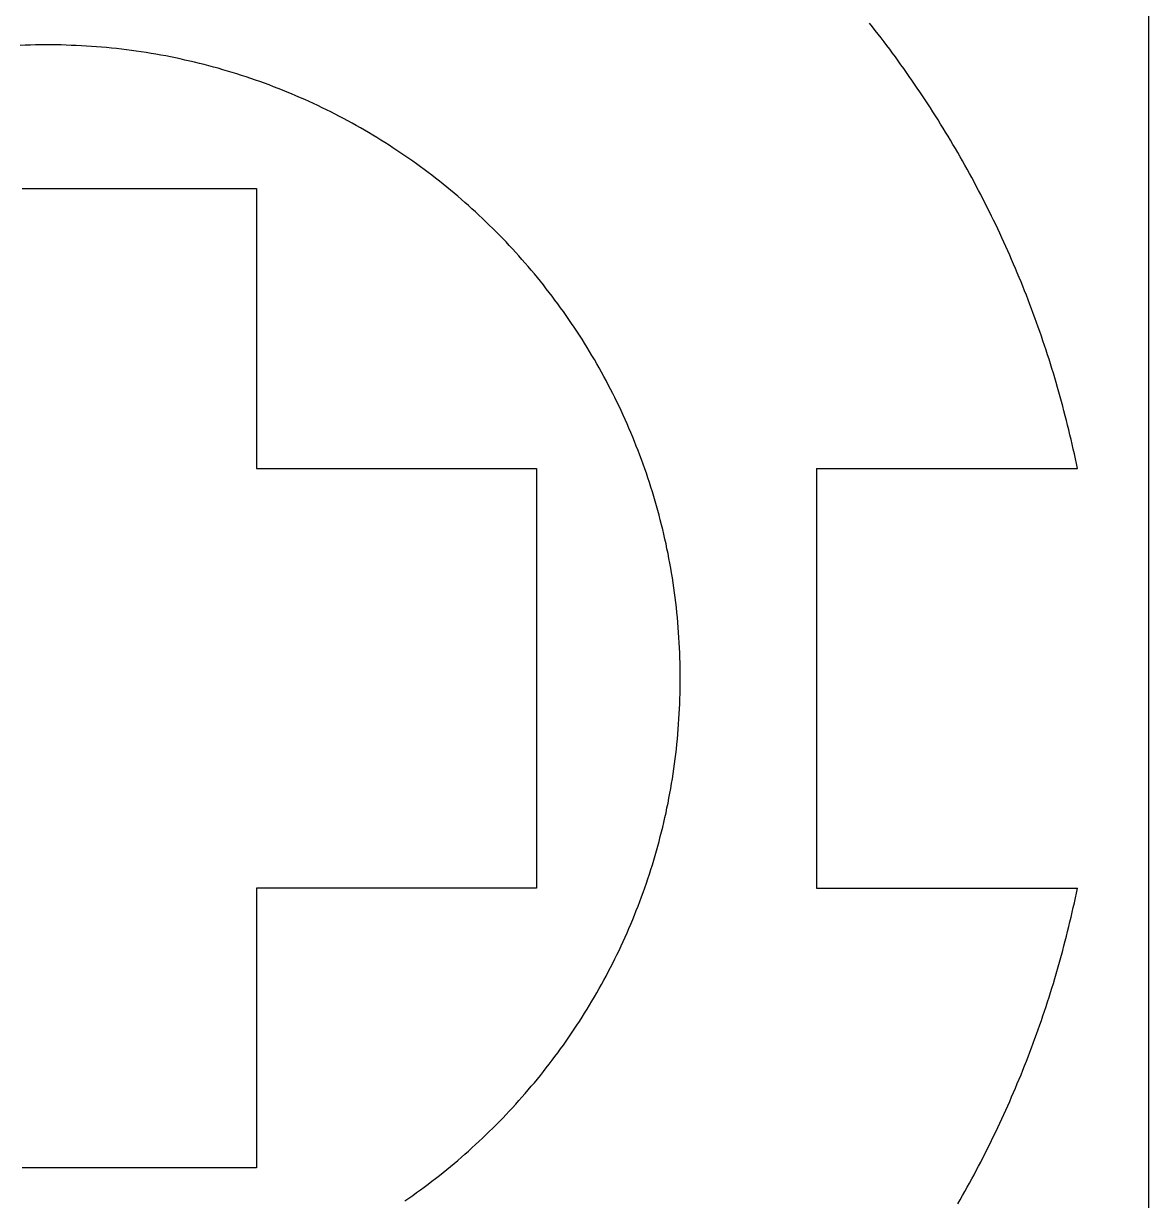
# Model space of a CAD drawing. Extents: x 0 to 279, y 0 to 212.
# Drawn here: x 115.91 to 132.31, y 16.3 to 33.45 of the extents above; entities that cross this region are included whole.
import ezdxf

# ---------------------------------------------------------------- set-up
doc = ezdxf.new("R2010")
doc.units = 0
doc.layers.add('LAYER_1', color=18, linetype='CONTINUOUS')

msp = doc.modelspace()

# ---------------------------------------------------------------- linework, layer by layer
at = {"layer": 'LAYER_1'}
for points in [[(132.308, 33.663), (132.308, 33.408), (132.308, 33.152), (132.308, 32.894), (132.308, 32.636), (132.308, 32.376), (132.308, 32.116), (132.308, 31.854), (132.308, 31.591), (132.308, 31.327), (132.308, 30.797), (132.308, 30.263), (132.308, 29.726), (132.308, 29.186), (132.308, 28.643), (132.308, 28.098), (132.308, 27.551), (132.308, 27.001), (132.308, 26.45), (132.308, 25.898), (132.308, 24.791), (132.308, 23.681), (132.308, 22.571), (132.308, 21.464), (132.308, 20.912), (132.308, 20.361), (132.308, 19.811), (132.308, 19.264), (132.308, 18.719), (132.308, 18.176), (132.308, 17.636), (132.308, 17.099), (132.308, 16.565), (132.308, 16.035)], [(131.273, 26.967), (131.258, 27.038), (131.243, 27.108), (131.228, 27.178), (131.213, 27.248), (131.197, 27.319), (131.181, 27.388), (131.164, 27.458), (131.147, 27.528), (131.13, 27.598), (131.113, 27.667), (131.095, 27.736), (131.077, 27.805), (131.059, 27.875), (131.04, 27.943), (131.021, 28.012), (131.002, 28.081), (130.983, 28.149), (130.963, 28.218), (130.943, 28.286), (130.922, 28.354), (130.902, 28.422), (130.88, 28.49), (130.859, 28.558), (130.837, 28.625), (130.815, 28.693), (130.793, 28.76), (130.771, 28.827), (130.748, 28.894), (130.725, 28.961), (130.701, 29.028), (130.677, 29.094), (130.653, 29.161), (130.629, 29.227), (130.604, 29.293), (130.58, 29.359), (130.554, 29.425), (130.529, 29.491), (130.503, 29.556), (130.477, 29.622), (130.451, 29.687), (130.424, 29.752), (130.397, 29.817), (130.37, 29.882), (130.342, 29.946), (130.314, 30.011), (130.286, 30.075), (130.258, 30.139), (130.229, 30.203), (130.2, 30.267), (130.171, 30.331), (130.142, 30.395), (130.112, 30.458), (130.082, 30.521), (130.052, 30.584), (130.021, 30.647), (129.99, 30.71), (129.959, 30.772), (129.927, 30.835), (129.896, 30.897), (129.864, 30.959), (129.832, 31.021), (129.799, 31.083), (129.766, 31.144), (129.733, 31.206), (129.7, 31.267), (129.666, 31.328), (129.632, 31.389), (129.598, 31.45), (129.564, 31.51), (129.529, 31.571), (129.494, 31.631), (129.459, 31.691), (129.424, 31.751), (129.388, 31.81), (129.352, 31.87), (129.316, 31.929), (129.279, 31.988), (129.242, 32.047), (129.205, 32.106), (129.168, 32.165), (129.131, 32.223), (129.093, 32.281), (129.055, 32.339), (129.016, 32.397), (128.978, 32.455), (128.939, 32.512), (128.9, 32.569), (128.861, 32.627), (128.821, 32.683), (128.781, 32.74), (128.741, 32.797), (128.701, 32.853), (128.66, 32.909), (128.62, 32.965), (128.579, 33.021), (128.537, 33.077), (128.496, 33.132), (128.454, 33.187), (128.412, 33.242), (128.37, 33.297), (128.327, 33.351), (128.284, 33.406), (128.241, 33.46)], [(125.485, 23.908), (125.485, 23.982), (125.484, 24.057), (125.482, 24.131), (125.48, 24.205), (125.478, 24.28), (125.474, 24.353), (125.471, 24.427), (125.466, 24.501), (125.461, 24.574), (125.456, 24.648), (125.45, 24.721), (125.443, 24.794), (125.436, 24.867), (125.428, 24.939), (125.42, 25.012), (125.411, 25.084), (125.401, 25.156), (125.391, 25.228), (125.381, 25.3), (125.37, 25.371), (125.358, 25.443), (125.346, 25.514), (125.333, 25.585), (125.32, 25.656), (125.306, 25.727), (125.291, 25.797), (125.277, 25.867), (125.261, 25.937), (125.245, 26.007), (125.229, 26.077), (125.212, 26.146), (125.194, 26.216), (125.176, 26.285), (125.158, 26.353), (125.138, 26.422), (125.119, 26.491), (125.099, 26.559), (125.078, 26.627), (125.057, 26.694), (125.035, 26.762), (125.013, 26.829), (124.991, 26.896), (124.967, 26.963), (124.944, 27.03), (124.92, 27.096), (124.895, 27.162), (124.87, 27.228), (124.844, 27.294), (124.818, 27.359), (124.792, 27.424), (124.765, 27.489), (124.737, 27.554), (124.709, 27.618), (124.681, 27.682), (124.652, 27.746), (124.622, 27.81), (124.592, 27.873), (124.562, 27.936), (124.531, 27.999), (124.5, 28.062), (124.468, 28.124), (124.436, 28.186), (124.403, 28.248), (124.37, 28.309), (124.337, 28.371), (124.303, 28.432), (124.268, 28.492), (124.234, 28.553), (124.198, 28.613), (124.162, 28.672), (124.126, 28.732), (124.09, 28.791), (124.053, 28.85), (124.015, 28.908), (123.977, 28.967), (123.939, 29.025), (123.9, 29.082), (123.861, 29.14), (123.821, 29.197), (123.781, 29.253), (123.741, 29.31), (123.7, 29.366), (123.659, 29.422), (123.617, 29.477), (123.575, 29.532), (123.532, 29.587), (123.49, 29.642), (123.446, 29.696), (123.403, 29.75), (123.359, 29.803), (123.314, 29.856), (123.269, 29.909), (123.224, 29.961), (123.178, 30.014), (123.132, 30.065), (123.086, 30.117), (123.039, 30.168), (122.992, 30.219), (122.945, 30.269), (122.897, 30.319), (122.848, 30.369), (122.8, 30.418), (122.751, 30.467), (122.702, 30.515), (122.652, 30.563), (122.602, 30.611), (122.551, 30.659), (122.5, 30.706), (122.449, 30.753), (122.398, 30.799), (122.346, 30.845), (122.294, 30.89), (122.241, 30.935), (122.188, 30.98), (122.135, 31.025), (122.082, 31.069), (122.028, 31.112), (121.974, 31.155), (121.919, 31.198), (121.864, 31.241), (121.809, 31.283), (121.753, 31.324), (121.698, 31.365), (121.641, 31.406), (121.585, 31.446), (121.528, 31.486), (121.471, 31.526), (121.414, 31.565), (121.356, 31.604), (121.298, 31.642), (121.24, 31.68), (121.181, 31.717), (121.122, 31.754), (121.063, 31.791), (121.003, 31.827), (120.943, 31.863), (120.883, 31.898), (120.823, 31.933), (120.762, 31.967), (120.701, 32.001), (120.64, 32.034), (120.579, 32.067), (120.517, 32.1), (120.455, 32.132), (120.392, 32.164), (120.33, 32.195), (120.267, 32.225), (120.204, 32.256), (120.14, 32.285), (120.077, 32.315), (120.013, 32.344), (119.948, 32.372), (119.884, 32.4), (119.819, 32.427), (119.754, 32.454), (119.689, 32.481), (119.624, 32.507), (119.558, 32.532), (119.492, 32.557), (119.426, 32.582), (119.359, 32.606), (119.293, 32.629), (119.226, 32.652), (119.159, 32.675), (119.091, 32.697), (119.024, 32.718), (118.956, 32.74), (118.888, 32.76), (118.82, 32.78), (118.751, 32.8), (118.683, 32.819), (118.614, 32.837), (118.545, 32.855), (118.476, 32.872), (118.406, 32.889), (118.336, 32.906), (118.266, 32.921), (118.196, 32.937), (118.126, 32.952), (118.055, 32.966), (117.985, 32.98), (117.914, 32.993), (117.843, 33.005), (117.772, 33.017), (117.7, 33.029), (117.629, 33.04), (117.557, 33.05), (117.485, 33.06), (117.413, 33.07), (117.34, 33.079), (117.268, 33.087), (117.195, 33.094), (117.122, 33.102), (117.049, 33.108), (116.976, 33.114), (116.903, 33.119), (116.829, 33.124), (116.756, 33.129), (116.682, 33.132), (116.608, 33.135), (116.534, 33.138), (116.46, 33.14), (116.385, 33.141), (116.311, 33.142), (116.236, 33.142), (116.161, 33.142), (116.087, 33.141), (116.013, 33.139), (115.938, 33.137), (115.864, 33.134)], [(115.893, 31.046), (115.964, 31.046), (116.107, 31.046), (116.251, 31.046), (116.394, 31.046), (116.537, 31.046), (116.609, 31.046), (116.68, 31.046), (116.751, 31.046), (116.821, 31.046), (116.892, 31.046), (116.962, 31.046), (117.032, 31.046), (117.101, 31.046), (117.17, 31.046), (117.239, 31.046), (117.273, 31.046), (117.307, 31.046), (117.34, 31.046), (117.374, 31.046), (117.408, 31.046), (117.441, 31.046), (117.474, 31.046), (117.507, 31.046), (117.54, 31.046), (117.573, 31.046), (117.606, 31.046), (117.638, 31.046), (117.67, 31.046), (117.703, 31.046), (117.734, 31.046), (117.766, 31.046), (117.798, 31.046), (117.829, 31.046), (117.86, 31.046), (117.891, 31.046), (117.922, 31.046), (117.952, 31.046), (117.982, 31.046), (118.013, 31.046), (118.042, 31.046), (118.072, 31.046), (118.101, 31.046), (118.13, 31.046), (118.159, 31.046), (118.188, 31.046), (118.216, 31.046), (118.244, 31.046), (118.272, 31.046), (118.3, 31.046), (118.327, 31.046), (118.354, 31.046), (118.381, 31.046), (118.407, 31.046), (118.433, 31.046), (118.459, 31.046), (118.485, 31.046), (118.51, 31.046), (118.535, 31.046), (118.56, 31.046), (118.584, 31.046), (118.608, 31.046), (118.632, 31.046), (118.655, 31.046), (118.678, 31.046), (118.701, 31.046), (118.723, 31.046), (118.745, 31.046), (118.767, 31.046), (118.788, 31.046), (118.809, 31.046), (118.83, 31.046), (118.85, 31.046), (118.87, 31.046), (118.89, 31.046), (118.909, 31.046), (118.927, 31.046), (118.946, 31.046), (118.964, 31.046), (118.981, 31.046), (118.998, 31.046), (119.015, 31.046), (119.031, 31.046), (119.047, 31.046), (119.063, 31.046), (119.078, 31.046), (119.092, 31.046), (119.107, 31.046), (119.12, 31.046), (119.134, 31.046), (119.146, 31.046), (119.159, 31.046), (119.171, 31.046), (119.182, 31.046), (119.193, 31.046), (119.204, 31.046), (119.214, 31.046), (119.224, 31.046), (119.233, 31.046), (119.241, 31.046), (119.246, 31.046), (119.25, 31.046), (119.253, 31.046), (119.257, 31.046), (119.261, 31.046), (119.264, 31.046), (119.268, 31.046), (119.271, 31.046), (119.274, 31.046), (119.277, 31.046), (119.28, 31.046), (119.283, 31.046), (119.285, 31.046), (119.288, 31.046), (119.29, 31.046), (119.293, 31.046), (119.295, 31.046), (119.297, 31.046), (119.298, 31.046), (119.3, 31.046), (119.302, 31.046), (119.303, 31.046), (119.304, 31.046), (119.306, 31.046), (119.307, 31.046), (119.308, 31.046), (119.308, 31.046), (119.309, 31.046), (119.309, 31.046), (119.31, 31.046), (119.31, 31.046), (119.31, 31.046), (119.31, 31.046), (119.31, 31.046), (119.31, 31.046), (119.31, 31.045), (119.31, 31.045), (119.31, 31.044), (119.31, 31.044), (119.31, 31.043), (119.31, 31.042), (119.31, 31.041), (119.31, 31.041), (119.31, 31.039), (119.31, 31.038), (119.31, 31.037), (119.31, 31.036), (119.31, 31.034), (119.31, 31.033), (119.31, 31.031), (119.31, 31.03), (119.31, 31.028), (119.31, 31.026), (119.31, 31.024), (119.31, 31.022), (119.31, 31.02), (119.31, 31.018), (119.31, 31.016), (119.31, 31.013), (119.31, 31.011), (119.31, 31.008), (119.31, 31.006), (119.31, 31.003), (119.31, 31), (119.31, 30.995), (119.31, 30.988), (119.31, 30.982), (119.31, 30.975), (119.31, 30.968), (119.31, 30.961), (119.31, 30.953), (119.31, 30.945), (119.31, 30.937), (119.31, 30.928), (119.31, 30.92), (119.31, 30.91), (119.31, 30.901), (119.31, 30.891), (119.31, 30.881), (119.31, 30.871), (119.31, 30.86), (119.31, 30.849), (119.31, 30.838), (119.31, 30.827), (119.31, 30.815), (119.31, 30.803), (119.31, 30.791), (119.31, 30.778), (119.31, 30.766), (119.31, 30.753), (119.31, 30.74), (119.31, 30.726), (119.31, 30.712), (119.31, 30.698), (119.31, 30.684), (119.31, 30.67), (119.31, 30.655), (119.31, 30.64), (119.31, 30.625), (119.31, 30.61), (119.31, 30.594), (119.31, 30.578), (119.31, 30.562), (119.31, 30.546), (119.31, 30.529), (119.31, 30.513), (119.31, 30.496), (119.31, 30.479), (119.31, 30.462), (119.31, 30.444), (119.31, 30.427), (119.31, 30.409), (119.31, 30.391), (119.31, 30.373), (119.31, 30.354), (119.31, 30.336), (119.31, 30.317), (119.31, 30.298), (119.31, 30.279), (119.31, 30.26), (119.31, 30.24), (119.31, 30.221), (119.31, 30.201), (119.31, 30.181), (119.31, 30.161), (119.31, 30.141), (119.31, 30.12), (119.31, 30.1), (119.31, 30.079), (119.31, 30.059), (119.31, 30.038), (119.31, 30.017), (119.31, 29.996), (119.31, 29.974), (119.31, 29.953), (119.31, 29.931), (119.31, 29.91), (119.31, 29.888), (119.31, 29.866), (119.31, 29.844), (119.31, 29.822), (119.31, 29.8), (119.31, 29.778), (119.31, 29.755), (119.31, 29.733), (119.31, 29.71), (119.31, 29.688), (119.31, 29.665), (119.31, 29.619), (119.31, 29.573), (119.31, 29.527), (119.31, 29.481), (119.31, 29.434), (119.31, 29.387), (119.31, 29.34), (119.31, 29.293), (119.31, 29.245), (119.31, 29.198), (119.31, 29.102), (119.31, 29.007), (119.31, 28.911), (119.31, 28.816), (119.31, 28.768), (119.31, 28.721), (119.31, 28.673), (119.31, 28.626), (119.31, 28.579), (119.31, 28.532), (119.31, 28.486), (119.31, 28.44), (119.31, 28.394), (119.31, 28.348), (119.31, 28.325), (119.31, 28.303), (119.31, 28.28), (119.31, 28.258), (119.31, 28.235), (119.31, 28.213), (119.31, 28.191), (119.31, 28.169), (119.31, 28.147), (119.31, 28.125), (119.31, 28.103), (119.31, 28.082), (119.31, 28.06), (119.31, 28.039), (119.31, 28.017), (119.31, 27.996), (119.31, 27.975), (119.31, 27.954), (119.31, 27.934), (119.31, 27.913), (119.31, 27.893), (119.31, 27.872), (119.31, 27.852), (119.31, 27.832), (119.31, 27.812), (119.31, 27.792), (119.31, 27.773), (119.31, 27.753), (119.31, 27.734), (119.31, 27.715), (119.31, 27.696), (119.31, 27.678), (119.31, 27.659), (119.31, 27.641), (119.31, 27.622), (119.31, 27.604), (119.31, 27.587), (119.31, 27.569), (119.31, 27.551), (119.31, 27.534), (119.31, 27.517), (119.31, 27.5), (119.31, 27.484), (119.31, 27.467), (119.31, 27.451), (119.31, 27.435), (119.31, 27.419), (119.31, 27.404), (119.31, 27.388), (119.31, 27.373), (119.31, 27.358), (119.31, 27.343), (119.31, 27.329), (119.31, 27.315), (119.31, 27.301), (119.31, 27.287), (119.31, 27.274), (119.31, 27.26), (119.31, 27.247), (119.31, 27.235), (119.31, 27.222), (119.31, 27.21), (119.31, 27.198), (119.31, 27.186), (119.31, 27.175), (119.31, 27.164), (119.31, 27.153), (119.31, 27.142), (119.31, 27.132), (119.31, 27.122), (119.31, 27.112), (119.31, 27.103), (119.31, 27.094), (119.31, 27.085), (119.31, 27.076), (119.31, 27.068), (119.31, 27.06), (119.31, 27.052), (119.31, 27.045), (119.31, 27.038), (119.31, 27.031), (119.31, 27.025), (119.31, 27.019), (119.31, 27.013), (119.31, 27.01), (119.31, 27.007), (119.31, 27.005), (119.31, 27.002), (119.31, 27), (119.31, 26.997), (119.31, 26.995), (119.31, 26.993), (119.31, 26.991), (119.31, 26.989), (119.31, 26.987), (119.31, 26.985), (119.31, 26.983), (119.31, 26.982), (119.31, 26.98), (119.31, 26.979), (119.31, 26.977), (119.31, 26.976), (119.31, 26.975), (119.31, 26.974), (119.31, 26.973), (119.31, 26.972), (119.31, 26.971), (119.31, 26.97), (119.31, 26.969), (119.31, 26.969), (119.31, 26.968), (119.31, 26.968), (119.31, 26.967), (119.31, 26.967), (119.31, 26.967), (119.31, 26.967), (119.31, 26.967), (119.31, 26.967), (119.311, 26.967), (119.311, 26.967), (119.311, 26.967), (119.312, 26.967), (119.312, 26.967), (119.313, 26.967), (119.314, 26.967), (119.315, 26.967), (119.316, 26.967), (119.317, 26.967), (119.318, 26.967), (119.319, 26.967), (119.32, 26.967), (119.322, 26.967), (119.323, 26.967), (119.325, 26.967), (119.327, 26.967), (119.328, 26.967), (119.33, 26.967), (119.332, 26.967), (119.334, 26.967), (119.336, 26.967), (119.338, 26.967), (119.341, 26.967), (119.343, 26.967), (119.345, 26.967), (119.348, 26.967), (119.35, 26.967), (119.353, 26.967), (119.356, 26.967), (119.362, 26.967), (119.368, 26.967), (119.374, 26.967), (119.381, 26.967), (119.388, 26.967), (119.395, 26.967), (119.403, 26.967), (119.411, 26.967), (119.419, 26.967), (119.428, 26.967), (119.437, 26.967), (119.446, 26.967), (119.455, 26.967), (119.465, 26.967), (119.475, 26.967), (119.485, 26.967), (119.496, 26.967), (119.507, 26.967), (119.518, 26.967), (119.529, 26.967), (119.541, 26.967), (119.553, 26.967), (119.565, 26.967), (119.578, 26.967), (119.59, 26.967), (119.603, 26.967), (119.617, 26.967), (119.63, 26.967), (119.644, 26.967), (119.658, 26.967), (119.672, 26.967), (119.687, 26.967), (119.701, 26.967), (119.716, 26.967), (119.731, 26.967), (119.747, 26.967), (119.762, 26.967), (119.778, 26.967), (119.794, 26.967), (119.81, 26.967), (119.827, 26.967), (119.843, 26.967), (119.86, 26.967), (119.877, 26.967), (119.895, 26.967), (119.912, 26.967), (119.93, 26.967), (119.947, 26.967), (119.965, 26.967), (119.984, 26.967), (120.002, 26.967), (120.021, 26.967), (120.039, 26.967), (120.058, 26.967), (120.077, 26.967), (120.097, 26.967), (120.116, 26.967), (120.136, 26.967), (120.155, 26.967), (120.175, 26.967), (120.195, 26.967), (120.215, 26.967), (120.236, 26.967), (120.256, 26.967), (120.277, 26.967), (120.298, 26.967), (120.318, 26.967), (120.339, 26.967), (120.361, 26.967), (120.382, 26.967), (120.403, 26.967), (120.425, 26.967), (120.446, 26.967), (120.468, 26.967), (120.49, 26.967), (120.512, 26.967), (120.534, 26.967), (120.556, 26.967), (120.578, 26.967), (120.601, 26.967), (120.623, 26.967), (120.646, 26.967), (120.668, 26.967), (120.691, 26.967), (120.737, 26.967), (120.783, 26.967), (120.829, 26.967), (120.875, 26.967), (120.922, 26.967), (120.969, 26.967), (121.016, 26.967), (121.064, 26.967), (121.111, 26.967), (121.159, 26.967), (121.254, 26.967), (121.35, 26.967), (121.445, 26.967), (121.541, 26.967), (121.588, 26.967), (121.636, 26.967), (121.683, 26.967), (121.73, 26.967), (121.777, 26.967), (121.824, 26.967), (121.87, 26.967), (121.916, 26.967), (121.962, 26.967), (122.008, 26.967), (122.031, 26.967), (122.053, 26.967), (122.076, 26.967), (122.098, 26.967), (122.121, 26.967), (122.143, 26.967), (122.165, 26.967), (122.187, 26.967), (122.209, 26.967), (122.231, 26.967), (122.253, 26.967), (122.274, 26.967), (122.296, 26.967), (122.317, 26.967), (122.339, 26.967), (122.36, 26.967), (122.381, 26.967), (122.402, 26.967), (122.422, 26.967), (122.443, 26.967), (122.464, 26.967), (122.484, 26.967), (122.504, 26.967), (122.524, 26.967), (122.544, 26.967), (122.564, 26.967), (122.583, 26.967), (122.603, 26.967), (122.622, 26.967), (122.641, 26.967), (122.66, 26.967), (122.679, 26.967), (122.697, 26.967), (122.716, 26.967), (122.734, 26.967), (122.752, 26.967), (122.77, 26.967), (122.787, 26.967), (122.805, 26.967), (122.822, 26.967), (122.839, 26.967), (122.856, 26.967), (122.872, 26.967), (122.889, 26.967), (122.905, 26.967), (122.921, 26.967), (122.937, 26.967), (122.953, 26.967), (122.968, 26.967), (122.983, 26.967), (122.998, 26.967), (123.013, 26.967), (123.027, 26.967), (123.041, 26.967), (123.055, 26.967), (123.069, 26.967), (123.083, 26.967), (123.096, 26.967), (123.109, 26.967), (123.121, 26.967), (123.134, 26.967), (123.146, 26.967), (123.158, 26.967), (123.17, 26.967), (123.181, 26.967), (123.192, 26.967), (123.203, 26.967), (123.214, 26.967), (123.224, 26.967), (123.234, 26.967), (123.244, 26.967), (123.253, 26.967), (123.263, 26.967), (123.271, 26.967), (123.28, 26.967), (123.288, 26.967), (123.296, 26.967), (123.304, 26.967), (123.311, 26.967), (123.318, 26.967), (123.325, 26.967), (123.331, 26.967), (123.338, 26.967), (123.343, 26.967), (123.346, 26.967), (123.349, 26.967), (123.351, 26.967), (123.354, 26.967), (123.356, 26.967), (123.359, 26.967), (123.361, 26.967), (123.363, 26.967), (123.365, 26.967), (123.367, 26.967), (123.369, 26.967), (123.371, 26.967), (123.373, 26.967), (123.374, 26.967), (123.376, 26.967), (123.377, 26.967), (123.379, 26.967), (123.38, 26.967), (123.381, 26.967), (123.382, 26.967), (123.384, 26.967), (123.384, 26.967), (123.385, 26.967), (123.386, 26.967), (123.387, 26.967), (123.387, 26.967), (123.388, 26.967), (123.388, 26.967), (123.389, 26.967), (123.389, 26.967), (123.389, 26.967), (123.389, 26.967), (123.389, 26.967), (123.389, 26.967), (123.389, 26.966), (123.389, 26.966), (123.389, 26.965), (123.389, 26.964), (123.389, 26.964), (123.389, 26.963), (123.389, 26.961), (123.389, 26.96), (123.389, 26.959), (123.389, 26.957), (123.389, 26.955), (123.389, 26.954), (123.389, 26.952), (123.389, 26.949), (123.389, 26.947), (123.389, 26.945), (123.389, 26.942), (123.389, 26.94), (123.389, 26.937), (123.389, 26.934), (123.389, 26.931), (123.389, 26.928), (123.389, 26.925), (123.389, 26.921), (123.389, 26.918), (123.389, 26.914), (123.389, 26.91), (123.389, 26.906), (123.389, 26.902), (123.389, 26.898), (123.389, 26.89), (123.389, 26.881), (123.389, 26.871), (123.389, 26.861), (123.389, 26.85), (123.389, 26.839), (123.389, 26.828), (123.389, 26.816), (123.389, 26.803), (123.389, 26.79), (123.389, 26.777), (123.389, 26.763), (123.389, 26.749), (123.389, 26.735), (123.389, 26.72), (123.389, 26.704), (123.389, 26.688), (123.389, 26.672), (123.389, 26.655), (123.389, 26.638), (123.389, 26.621), (123.389, 26.603), (123.389, 26.584), (123.389, 26.566), (123.389, 26.546), (123.389, 26.527), (123.389, 26.507), (123.389, 26.487), (123.389, 26.466), (123.389, 26.445), (123.389, 26.424), (123.389, 26.402), (123.389, 26.38), (123.389, 26.358), (123.389, 26.335), (123.389, 26.312), (123.389, 26.289), (123.389, 26.265), (123.389, 26.241), (123.389, 26.217), (123.389, 26.192), (123.389, 26.167), (123.389, 26.142), (123.389, 26.116), (123.389, 26.09), (123.389, 26.064), (123.389, 26.038), (123.389, 26.011), (123.389, 25.984), (123.389, 25.957), (123.389, 25.929), (123.389, 25.901), (123.389, 25.873), (123.389, 25.845), (123.389, 25.816), (123.389, 25.787), (123.389, 25.758), (123.389, 25.729), (123.389, 25.699), (123.389, 25.669), (123.389, 25.639), (123.389, 25.609), (123.389, 25.579), (123.389, 25.548), (123.389, 25.517), (123.389, 25.486), (123.389, 25.455), (123.389, 25.423), (123.389, 25.391), (123.389, 25.359), (123.389, 25.327), (123.389, 25.295), (123.389, 25.263), (123.389, 25.23), (123.389, 25.197), (123.389, 25.164), (123.389, 25.131), (123.389, 25.098), (123.389, 25.065), (123.389, 25.031), (123.389, 24.997), (123.389, 24.964), (123.389, 24.93), (123.389, 24.896), (123.389, 24.827), (123.389, 24.758), (123.389, 24.689), (123.389, 24.619), (123.389, 24.549), (123.389, 24.478), (123.389, 24.408), (123.389, 24.337), (123.389, 24.266), (123.389, 24.194), (123.389, 24.051), (123.389, 23.908), (123.389, 23.764), (123.389, 23.621), (123.389, 23.55), (123.389, 23.479), (123.389, 23.408), (123.389, 23.337), (123.389, 23.267), (123.389, 23.197), (123.389, 23.127), (123.389, 23.057), (123.389, 22.989), (123.389, 22.92), (123.389, 22.886), (123.389, 22.852), (123.389, 22.818), (123.389, 22.785), (123.389, 22.751), (123.389, 22.718), (123.389, 22.684), (123.389, 22.651), (123.389, 22.618), (123.389, 22.586), (123.389, 22.553), (123.389, 22.52), (123.389, 22.488), (123.389, 22.456), (123.389, 22.424), (123.389, 22.393), (123.389, 22.361), (123.389, 22.33), (123.389, 22.299), (123.389, 22.268), (123.389, 22.237), (123.389, 22.206), (123.389, 22.176), (123.389, 22.146), (123.389, 22.116), (123.389, 22.087), (123.389, 22.057), (123.389, 22.028), (123.389, 21.999), (123.389, 21.971), (123.389, 21.942), (123.389, 21.914), (123.389, 21.887), (123.389, 21.859), (123.389, 21.832), (123.389, 21.805), (123.389, 21.778), (123.389, 21.751), (123.389, 21.725), (123.389, 21.699), (123.389, 21.674), (123.389, 21.648), (123.389, 21.623), (123.389, 21.599), (123.389, 21.574), (123.389, 21.55), (123.389, 21.527), (123.389, 21.503), (123.389, 21.48), (123.389, 21.458), (123.389, 21.435), (123.389, 21.413), (123.389, 21.392), (123.389, 21.37), (123.389, 21.349), (123.389, 21.329), (123.389, 21.308), (123.389, 21.289), (123.389, 21.269), (123.389, 21.25), (123.389, 21.231), (123.389, 21.213), (123.389, 21.195), (123.389, 21.178), (123.389, 21.16), (123.389, 21.144), (123.389, 21.127), (123.389, 21.112), (123.389, 21.096), (123.389, 21.081), (123.389, 21.066), (123.389, 21.052), (123.389, 21.038), (123.389, 21.025), (123.389, 21.012), (123.389, 21), (123.389, 20.988), (123.389, 20.976), (123.389, 20.965), (123.389, 20.955), (123.389, 20.945), (123.389, 20.935), (123.389, 20.926), (123.389, 20.917), (123.389, 20.913), (123.389, 20.909), (123.389, 20.905), (123.389, 20.901), (123.389, 20.898), (123.389, 20.894), (123.389, 20.891), (123.389, 20.888), (123.389, 20.885), (123.389, 20.882), (123.389, 20.879), (123.389, 20.876), (123.389, 20.873), (123.389, 20.871), (123.389, 20.868), (123.389, 20.866), (123.389, 20.864), (123.389, 20.862), (123.389, 20.86), (123.389, 20.859), (123.389, 20.857), (123.389, 20.856), (123.389, 20.854), (123.389, 20.853), (123.389, 20.852), (123.389, 20.851), (123.389, 20.85), (123.389, 20.85), (123.389, 20.849), (123.389, 20.849), (123.389, 20.849), (123.389, 20.849), (123.389, 20.849), (123.389, 20.849), (123.389, 20.849), (123.388, 20.849), (123.388, 20.849), (123.387, 20.849), (123.387, 20.849), (123.386, 20.849), (123.385, 20.849), (123.384, 20.849), (123.384, 20.849), (123.382, 20.849), (123.381, 20.849), (123.38, 20.849), (123.379, 20.849), (123.377, 20.849), (123.376, 20.849), (123.374, 20.849), (123.373, 20.849), (123.371, 20.849), (123.369, 20.849), (123.367, 20.849), (123.365, 20.849), (123.363, 20.849), (123.361, 20.849), (123.359, 20.849), (123.356, 20.849), (123.354, 20.849), (123.351, 20.849), (123.349, 20.849), (123.346, 20.849), (123.343, 20.849), (123.338, 20.849), (123.331, 20.849), (123.325, 20.849), (123.318, 20.849), (123.311, 20.849), (123.304, 20.849), (123.296, 20.849), (123.288, 20.849), (123.28, 20.849), (123.271, 20.849), (123.263, 20.849), (123.253, 20.849), (123.244, 20.849), (123.234, 20.849), (123.224, 20.849), (123.214, 20.849), (123.203, 20.849), (123.192, 20.849), (123.181, 20.849), (123.17, 20.849), (123.158, 20.849), (123.146, 20.849), (123.134, 20.849), (123.121, 20.849), (123.109, 20.849), (123.096, 20.849), (123.083, 20.849), (123.069, 20.849), (123.055, 20.849), (123.041, 20.849), (123.027, 20.849), (123.013, 20.849), (122.998, 20.849), (122.983, 20.849), (122.968, 20.849), (122.953, 20.849), (122.937, 20.849), (122.921, 20.849), (122.905, 20.849), (122.889, 20.849), (122.872, 20.849), (122.856, 20.849), (122.839, 20.849), (122.822, 20.849), (122.805, 20.849), (122.787, 20.849), (122.77, 20.849), (122.752, 20.849), (122.734, 20.849), (122.716, 20.849), (122.697, 20.849), (122.679, 20.849), (122.66, 20.849), (122.641, 20.849), (122.622, 20.849), (122.603, 20.849), (122.583, 20.849), (122.564, 20.849), (122.544, 20.849), (122.524, 20.849), (122.504, 20.849), (122.484, 20.849), (122.464, 20.849), (122.443, 20.849), (122.422, 20.849), (122.402, 20.849), (122.381, 20.849), (122.36, 20.849), (122.339, 20.849), (122.317, 20.849), (122.296, 20.849), (122.274, 20.849), (122.253, 20.849), (122.231, 20.849), (122.209, 20.849), (122.187, 20.849), (122.165, 20.849), (122.143, 20.849), (122.121, 20.849), (122.098, 20.849), (122.076, 20.849), (122.053, 20.849), (122.031, 20.849), (122.008, 20.849), (121.962, 20.849), (121.916, 20.849), (121.87, 20.849), (121.824, 20.849), (121.777, 20.849), (121.73, 20.849), (121.683, 20.849), (121.636, 20.849), (121.588, 20.849), (121.541, 20.849), (121.445, 20.849), (121.35, 20.849), (121.254, 20.849), (121.159, 20.849), (121.111, 20.849), (121.064, 20.849), (121.016, 20.849), (120.969, 20.849), (120.922, 20.849), (120.875, 20.849), (120.829, 20.849), (120.783, 20.849), (120.737, 20.849), (120.691, 20.849), (120.668, 20.849), (120.646, 20.849), (120.623, 20.849), (120.601, 20.849), (120.578, 20.849), (120.556, 20.849), (120.534, 20.849), (120.512, 20.849), (120.49, 20.849), (120.468, 20.849), (120.446, 20.849), (120.425, 20.849), (120.403, 20.849), (120.382, 20.849), (120.361, 20.849), (120.339, 20.849), (120.318, 20.849), (120.298, 20.849), (120.277, 20.849), (120.256, 20.849), (120.236, 20.849), (120.215, 20.849), (120.195, 20.849), (120.175, 20.849), (120.155, 20.849), (120.136, 20.849), (120.116, 20.849), (120.097, 20.849), (120.077, 20.849), (120.058, 20.849), (120.039, 20.849), (120.021, 20.849), (120.002, 20.849), (119.984, 20.849), (119.965, 20.849), (119.947, 20.849), (119.93, 20.849), (119.912, 20.849), (119.895, 20.849), (119.877, 20.849), (119.86, 20.849), (119.843, 20.849), (119.827, 20.849), (119.81, 20.849), (119.794, 20.849), (119.778, 20.849), (119.762, 20.849), (119.747, 20.849), (119.731, 20.849), (119.716, 20.849), (119.701, 20.849), (119.687, 20.849), (119.672, 20.849), (119.658, 20.849), (119.644, 20.849), (119.63, 20.849), (119.617, 20.849), (119.603, 20.849), (119.59, 20.849), (119.578, 20.849), (119.565, 20.849), (119.553, 20.849), (119.541, 20.849), (119.529, 20.849), (119.518, 20.849), (119.507, 20.849), (119.496, 20.849), (119.485, 20.849), (119.475, 20.849), (119.465, 20.849), (119.455, 20.849), (119.446, 20.849), (119.437, 20.849), (119.428, 20.849), (119.419, 20.849), (119.411, 20.849), (119.403, 20.849), (119.395, 20.849), (119.388, 20.849), (119.381, 20.849), (119.374, 20.849), (119.368, 20.849), (119.362, 20.849), (119.356, 20.849), (119.353, 20.849), (119.35, 20.849), (119.348, 20.849), (119.345, 20.849), (119.343, 20.849), (119.341, 20.849), (119.338, 20.849), (119.336, 20.849), (119.334, 20.849), (119.332, 20.849), (119.33, 20.849), (119.328, 20.849), (119.327, 20.849), (119.325, 20.849), (119.323, 20.849), (119.322, 20.849), (119.32, 20.849), (119.319, 20.849), (119.318, 20.849), (119.317, 20.849), (119.316, 20.849), (119.315, 20.849), (119.314, 20.849), (119.313, 20.849), (119.312, 20.849), (119.312, 20.849), (119.311, 20.849), (119.311, 20.849), (119.311, 20.849), (119.31, 20.849), (119.31, 20.849), (119.31, 20.849), (119.31, 20.849), (119.31, 20.848), (119.31, 20.848), (119.31, 20.848), (119.31, 20.847), (119.31, 20.847), (119.31, 20.846), (119.31, 20.846), (119.31, 20.845), (119.31, 20.844), (119.31, 20.843), (119.31, 20.842), (119.31, 20.841), (119.31, 20.84), (119.31, 20.838), (119.31, 20.837), (119.31, 20.835), (119.31, 20.834), (119.31, 20.832), (119.31, 20.83), (119.31, 20.829), (119.31, 20.827), (119.31, 20.825), (119.31, 20.823), (119.31, 20.82), (119.31, 20.818), (119.31, 20.816), (119.31, 20.813), (119.31, 20.811), (119.31, 20.808), (119.31, 20.806), (119.31, 20.803), (119.31, 20.797), (119.31, 20.791), (119.31, 20.785), (119.31, 20.778), (119.31, 20.771), (119.31, 20.763), (119.31, 20.756), (119.31, 20.748), (119.31, 20.739), (119.31, 20.731), (119.31, 20.722), (119.31, 20.713), (119.31, 20.703), (119.31, 20.694), (119.31, 20.684), (119.31, 20.673), (119.31, 20.663), (119.31, 20.652), (119.31, 20.641), (119.31, 20.629), (119.31, 20.618), (119.31, 20.606), (119.31, 20.593), (119.31, 20.581), (119.31, 20.568), (119.31, 20.555), (119.31, 20.542), (119.31, 20.529), (119.31, 20.515), (119.31, 20.501), (119.31, 20.487), (119.31, 20.472), (119.31, 20.457), (119.31, 20.443), (119.31, 20.427), (119.31, 20.412), (119.31, 20.396), (119.31, 20.381), (119.31, 20.365), (119.31, 20.348), (119.31, 20.332), (119.31, 20.315), (119.31, 20.298), (119.31, 20.281), (119.31, 20.264), (119.31, 20.247), (119.31, 20.229), (119.31, 20.211), (119.31, 20.193), (119.31, 20.175), (119.31, 20.157), (119.31, 20.138), (119.31, 20.119), (119.31, 20.1), (119.31, 20.081), (119.31, 20.062), (119.31, 20.043), (119.31, 20.023), (119.31, 20.003), (119.31, 19.984), (119.31, 19.964), (119.31, 19.943), (119.31, 19.923), (119.31, 19.903), (119.31, 19.882), (119.31, 19.861), (119.31, 19.84), (119.31, 19.819), (119.31, 19.798), (119.31, 19.777), (119.31, 19.756), (119.31, 19.734), (119.31, 19.712), (119.31, 19.691), (119.31, 19.669), (119.31, 19.647), (119.31, 19.625), (119.31, 19.603), (119.31, 19.58), (119.31, 19.558), (119.31, 19.536), (119.31, 19.513), (119.31, 19.49), (119.31, 19.468), (119.31, 19.422), (119.31, 19.376), (119.31, 19.33), (119.31, 19.283), (119.31, 19.236), (119.31, 19.19), (119.31, 19.142), (119.31, 19.095), (119.31, 19.048), (119.31, 19), (119.31, 18.905), (119.31, 18.809), (119.31, 18.714), (119.31, 18.618), (119.31, 18.571), (119.31, 18.523), (119.31, 18.476), (119.31, 18.429), (119.31, 18.382), (119.31, 18.335), (119.31, 18.288), (119.31, 18.242), (119.31, 18.196), (119.31, 18.151), (119.31, 18.128), (119.31, 18.105), (119.31, 18.083), (119.31, 18.06), (119.31, 18.038), (119.31, 18.016), (119.31, 17.993), (119.31, 17.971), (119.31, 17.949), (119.31, 17.928), (119.31, 17.906), (119.31, 17.884), (119.31, 17.863), (119.31, 17.841), (119.31, 17.82), (119.31, 17.799), (119.31, 17.778), (119.31, 17.757), (119.31, 17.736), (119.31, 17.716), (119.31, 17.695), (119.31, 17.675), (119.31, 17.655), (119.31, 17.635), (119.31, 17.615), (119.31, 17.595), (119.31, 17.575), (119.31, 17.556), (119.31, 17.537), (119.31, 17.518), (119.31, 17.499), (119.31, 17.48), (119.31, 17.462), (119.31, 17.443), (119.31, 17.425), (119.31, 17.407), (119.31, 17.389), (119.31, 17.371), (119.31, 17.354), (119.31, 17.337), (119.31, 17.32), (119.31, 17.303), (119.31, 17.286), (119.31, 17.27), (119.31, 17.254), (119.31, 17.238), (119.31, 17.222), (119.31, 17.206), (119.31, 17.191), (119.31, 17.176), (119.31, 17.161), (119.31, 17.146), (119.31, 17.132), (119.31, 17.117), (119.31, 17.103), (119.31, 17.09), (119.31, 17.076), (119.31, 17.063), (119.31, 17.05), (119.31, 17.037), (119.31, 17.025), (119.31, 17.013), (119.31, 17.001), (119.31, 16.989), (119.31, 16.977), (119.31, 16.966), (119.31, 16.955), (119.31, 16.945), (119.31, 16.935), (119.31, 16.925), (119.31, 16.915), (119.31, 16.905), (119.31, 16.896), (119.31, 16.887), (119.31, 16.879), (119.31, 16.87), (119.31, 16.862), (119.31, 16.855), (119.31, 16.847), (119.31, 16.84), (119.31, 16.834), (119.31, 16.827), (119.31, 16.821), (119.31, 16.815), (119.31, 16.813), (119.31, 16.81), (119.31, 16.807), (119.31, 16.805), (119.31, 16.802), (119.31, 16.8), (119.31, 16.798), (119.31, 16.796), (119.31, 16.794), (119.31, 16.792), (119.31, 16.79), (119.31, 16.788), (119.31, 16.786), (119.31, 16.784), (119.31, 16.783), (119.31, 16.781), (119.31, 16.78), (119.31, 16.779), (119.31, 16.777), (119.31, 16.776), (119.31, 16.775), (119.31, 16.774), (119.31, 16.773), (119.31, 16.773), (119.31, 16.772), (119.31, 16.771), (119.31, 16.771), (119.31, 16.77), (119.31, 16.77), (119.31, 16.77), (119.31, 16.77), (119.31, 16.77), (119.31, 16.77), (119.31, 16.77), (119.309, 16.77), (119.309, 16.77), (119.308, 16.77), (119.308, 16.77), (119.307, 16.77), (119.306, 16.77), (119.304, 16.77), (119.303, 16.77), (119.302, 16.77), (119.3, 16.77), (119.298, 16.77), (119.297, 16.77), (119.295, 16.77), (119.293, 16.77), (119.29, 16.77), (119.288, 16.77), (119.285, 16.77), (119.283, 16.77), (119.28, 16.77), (119.277, 16.77), (119.274, 16.77), (119.271, 16.77), (119.268, 16.77), (119.264, 16.77), (119.261, 16.77), (119.257, 16.77), (119.253, 16.77), (119.25, 16.77), (119.246, 16.77), (119.241, 16.77), (119.233, 16.77), (119.224, 16.77), (119.214, 16.77), (119.204, 16.77), (119.193, 16.77), (119.182, 16.77), (119.171, 16.77), (119.159, 16.77), (119.146, 16.77), (119.134, 16.77), (119.12, 16.77), (119.107, 16.77), (119.092, 16.77), (119.078, 16.77), (119.063, 16.77), (119.047, 16.77), (119.031, 16.77), (119.015, 16.77), (118.998, 16.77), (118.981, 16.77), (118.964, 16.77), (118.946, 16.77), (118.927, 16.77), (118.909, 16.77), (118.89, 16.77), (118.87, 16.77), (118.85, 16.77), (118.83, 16.77), (118.809, 16.77), (118.788, 16.77), (118.767, 16.77), (118.745, 16.77), (118.723, 16.77), (118.701, 16.77), (118.678, 16.77), (118.655, 16.77), (118.632, 16.77), (118.608, 16.77), (118.584, 16.77), (118.56, 16.77), (118.535, 16.77), (118.51, 16.77), (118.485, 16.77), (118.459, 16.77), (118.433, 16.77), (118.407, 16.77), (118.381, 16.77), (118.354, 16.77), (118.327, 16.77), (118.3, 16.77), (118.272, 16.77), (118.244, 16.77), (118.216, 16.77), (118.188, 16.77), (118.159, 16.77), (118.13, 16.77), (118.101, 16.77), (118.072, 16.77), (118.042, 16.77), (118.013, 16.77), (117.982, 16.77), (117.952, 16.77), (117.922, 16.77), (117.891, 16.77), (117.86, 16.77), (117.829, 16.77), (117.798, 16.77), (117.766, 16.77), (117.734, 16.77), (117.703, 16.77), (117.67, 16.77), (117.638, 16.77), (117.606, 16.77), (117.573, 16.77), (117.54, 16.77), (117.507, 16.77), (117.474, 16.77), (117.441, 16.77), (117.408, 16.77), (117.374, 16.77), (117.34, 16.77), (117.307, 16.77), (117.273, 16.77), (117.239, 16.77), (117.17, 16.77), (117.101, 16.77), (117.032, 16.77), (116.962, 16.77), (116.892, 16.77), (116.821, 16.77), (116.751, 16.77), (116.68, 16.77), (116.609, 16.77), (116.537, 16.77), (116.394, 16.77), (116.251, 16.77), (116.107, 16.77), (115.964, 16.77), (115.893, 16.77)], [(127.468, 26.967), (127.468, 26.967), (127.468, 26.967), (127.468, 26.967), (127.469, 26.967), (127.469, 26.967), (127.47, 26.967), (127.47, 26.967), (127.471, 26.967), (127.471, 26.967), (127.472, 26.967), (127.473, 26.967), (127.474, 26.967), (127.475, 26.967), (127.476, 26.967), (127.478, 26.967), (127.479, 26.967), (127.48, 26.967), (127.482, 26.967), (127.483, 26.967), (127.485, 26.967), (127.487, 26.967), (127.488, 26.967), (127.49, 26.967), (127.492, 26.967), (127.494, 26.967), (127.496, 26.967), (127.499, 26.967), (127.501, 26.967), (127.503, 26.967), (127.506, 26.967), (127.508, 26.967), (127.511, 26.967), (127.516, 26.967), (127.522, 26.967), (127.528, 26.967), (127.534, 26.967), (127.541, 26.967), (127.547, 26.967), (127.555, 26.967), (127.562, 26.967), (127.57, 26.967), (127.578, 26.967), (127.586, 26.967), (127.595, 26.967), (127.603, 26.967), (127.612, 26.967), (127.622, 26.967), (127.631, 26.967), (127.641, 26.967), (127.652, 26.967), (127.662, 26.967), (127.673, 26.967), (127.683, 26.967), (127.695, 26.967), (127.706, 26.967), (127.718, 26.967), (127.73, 26.967), (127.742, 26.967), (127.754, 26.967), (127.767, 26.967), (127.779, 26.967), (127.792, 26.967), (127.806, 26.967), (127.819, 26.967), (127.833, 26.967), (127.847, 26.967), (127.861, 26.967), (127.875, 26.967), (127.89, 26.967), (127.904, 26.967), (127.919, 26.967), (127.935, 26.967), (127.95, 26.967), (127.965, 26.967), (127.981, 26.967), (127.997, 26.967), (128.013, 26.967), (128.029, 26.967), (128.046, 26.967), (128.062, 26.967), (128.079, 26.967), (128.096, 26.967), (128.113, 26.967), (128.131, 26.967), (128.148, 26.967), (128.166, 26.967), (128.184, 26.967), (128.202, 26.967), (128.22, 26.967), (128.238, 26.967), (128.256, 26.967), (128.275, 26.967), (128.294, 26.967), (128.312, 26.967), (128.331, 26.967), (128.35, 26.967), (128.37, 26.967), (128.389, 26.967), (128.408, 26.967), (128.428, 26.967), (128.448, 26.967), (128.468, 26.967), (128.488, 26.967), (128.508, 26.967), (128.528, 26.967), (128.548, 26.967), (128.568, 26.967), (128.589, 26.967), (128.61, 26.967), (128.63, 26.967), (128.651, 26.967), (128.672, 26.967), (128.693, 26.967), (128.714, 26.967), (128.735, 26.967), (128.756, 26.967), (128.799, 26.967), (128.842, 26.967), (128.885, 26.967), (128.928, 26.967), (128.972, 26.967), (129.015, 26.967), (129.059, 26.967), (129.104, 26.967), (129.148, 26.967), (129.192, 26.967), (129.281, 26.967), (129.37, 26.967), (129.459, 26.967), (129.548, 26.967), (129.593, 26.967), (129.637, 26.967), (129.681, 26.967), (129.725, 26.967), (129.769, 26.967), (129.813, 26.967), (129.856, 26.967), (129.899, 26.967), (129.942, 26.967), (129.985, 26.967), (130.006, 26.967), (130.027, 26.967), (130.048, 26.967), (130.069, 26.967), (130.09, 26.967), (130.11, 26.967), (130.131, 26.967), (130.152, 26.967), (130.172, 26.967), (130.193, 26.967), (130.213, 26.967), (130.233, 26.967), (130.253, 26.967), (130.273, 26.967), (130.293, 26.967), (130.313, 26.967), (130.332, 26.967), (130.352, 26.967), (130.371, 26.967), (130.39, 26.967), (130.409, 26.967), (130.428, 26.967), (130.447, 26.967), (130.466, 26.967), (130.484, 26.967), (130.503, 26.967), (130.521, 26.967), (130.539, 26.967), (130.557, 26.967), (130.575, 26.967), (130.592, 26.967), (130.61, 26.967), (130.627, 26.967), (130.644, 26.967), (130.661, 26.967), (130.678, 26.967), (130.695, 26.967), (130.711, 26.967), (130.727, 26.967), (130.744, 26.967), (130.759, 26.967), (130.775, 26.967), (130.791, 26.967), (130.806, 26.967), (130.821, 26.967), (130.836, 26.967), (130.851, 26.967), (130.865, 26.967), (130.88, 26.967), (130.894, 26.967), (130.908, 26.967), (130.921, 26.967), (130.935, 26.967), (130.948, 26.967), (130.961, 26.967), (130.974, 26.967), (130.987, 26.967), (130.999, 26.967), (131.011, 26.967), (131.023, 26.967), (131.035, 26.967), (131.046, 26.967), (131.057, 26.967), (131.068, 26.967), (131.079, 26.967), (131.089, 26.967), (131.099, 26.967), (131.109, 26.967), (131.119, 26.967), (131.128, 26.967), (131.137, 26.967), (131.146, 26.967), (131.155, 26.967), (131.163, 26.967), (131.171, 26.967), (131.179, 26.967), (131.186, 26.967), (131.193, 26.967), (131.2, 26.967), (131.207, 26.967), (131.213, 26.967), (131.219, 26.967), (131.224, 26.967), (131.23, 26.967), (131.232, 26.967), (131.235, 26.967), (131.237, 26.967), (131.24, 26.967), (131.242, 26.967), (131.244, 26.967), (131.246, 26.967), (131.248, 26.967), (131.25, 26.967), (131.252, 26.967), (131.254, 26.967), (131.256, 26.967), (131.257, 26.967), (131.259, 26.967), (131.26, 26.967), (131.262, 26.967), (131.263, 26.967), (131.264, 26.967), (131.265, 26.967), (131.266, 26.967), (131.267, 26.967), (131.268, 26.967), (131.269, 26.967), (131.27, 26.967), (131.27, 26.967), (131.271, 26.967), (131.272, 26.967), (131.272, 26.967), (131.272, 26.967), (131.272, 26.967), (131.273, 26.967), (131.273, 26.967)], [(127.468, 26.967), (127.468, 26.967), (127.468, 26.967), (127.468, 26.966), (127.468, 26.966), (127.468, 26.965), (127.468, 26.964), (127.468, 26.964), (127.468, 26.963), (127.468, 26.961), (127.468, 26.96), (127.468, 26.959), (127.468, 26.957), (127.468, 26.955), (127.468, 26.954), (127.468, 26.952), (127.468, 26.949), (127.468, 26.947), (127.468, 26.945), (127.468, 26.942), (127.468, 26.94), (127.468, 26.937), (127.468, 26.934), (127.468, 26.931), (127.468, 26.928), (127.468, 26.925), (127.468, 26.921), (127.468, 26.918), (127.468, 26.914), (127.468, 26.91), (127.468, 26.906), (127.468, 26.902), (127.468, 26.898), (127.468, 26.89), (127.468, 26.881), (127.468, 26.871), (127.468, 26.861), (127.468, 26.85), (127.468, 26.839), (127.468, 26.828), (127.468, 26.816), (127.468, 26.803), (127.468, 26.79), (127.468, 26.777), (127.468, 26.763), (127.468, 26.749), (127.468, 26.735), (127.468, 26.72), (127.468, 26.704), (127.468, 26.688), (127.468, 26.672), (127.468, 26.655), (127.468, 26.638), (127.468, 26.621), (127.468, 26.603), (127.468, 26.584), (127.468, 26.566), (127.468, 26.546), (127.468, 26.527), (127.468, 26.507), (127.468, 26.487), (127.468, 26.466), (127.468, 26.445), (127.468, 26.424), (127.468, 26.402), (127.468, 26.38), (127.468, 26.358), (127.468, 26.335), (127.468, 26.312), (127.468, 26.289), (127.468, 26.265), (127.468, 26.241), (127.468, 26.217), (127.468, 26.192), (127.468, 26.167), (127.468, 26.142), (127.468, 26.116), (127.468, 26.09), (127.468, 26.064), (127.468, 26.038), (127.468, 26.011), (127.468, 25.984), (127.468, 25.957), (127.468, 25.929), (127.468, 25.901), (127.468, 25.873), (127.468, 25.845), (127.468, 25.816), (127.468, 25.787), (127.468, 25.758), (127.468, 25.729), (127.468, 25.699), (127.468, 25.669), (127.468, 25.639), (127.468, 25.609), (127.468, 25.579), (127.468, 25.548), (127.468, 25.517), (127.468, 25.486), (127.468, 25.455), (127.468, 25.423), (127.468, 25.391), (127.468, 25.359), (127.468, 25.327), (127.468, 25.295), (127.468, 25.263), (127.468, 25.23), (127.468, 25.197), (127.468, 25.164), (127.468, 25.131), (127.468, 25.098), (127.468, 25.065), (127.468, 25.031), (127.468, 24.997), (127.468, 24.964), (127.468, 24.93), (127.468, 24.896), (127.468, 24.827), (127.468, 24.758), (127.468, 24.689), (127.468, 24.619), (127.468, 24.549), (127.468, 24.478), (127.468, 24.408), (127.468, 24.337), (127.468, 24.266), (127.468, 24.194), (127.468, 24.051), (127.468, 23.908), (127.468, 23.764), (127.468, 23.621), (127.468, 23.55), (127.468, 23.479), (127.468, 23.408), (127.468, 23.337), (127.468, 23.267), (127.468, 23.197), (127.468, 23.127), (127.468, 23.057), (127.468, 22.989), (127.468, 22.92), (127.468, 22.886), (127.468, 22.852), (127.468, 22.818), (127.468, 22.785), (127.468, 22.751), (127.468, 22.718), (127.468, 22.684), (127.468, 22.651), (127.468, 22.618), (127.468, 22.586), (127.468, 22.553), (127.468, 22.52), (127.468, 22.488), (127.468, 22.456), (127.468, 22.424), (127.468, 22.393), (127.468, 22.361), (127.468, 22.33), (127.468, 22.299), (127.468, 22.268), (127.468, 22.237), (127.468, 22.206), (127.468, 22.176), (127.468, 22.146), (127.468, 22.116), (127.468, 22.087), (127.468, 22.057), (127.468, 22.028), (127.468, 21.999), (127.468, 21.971), (127.468, 21.942), (127.468, 21.914), (127.468, 21.887), (127.468, 21.859), (127.468, 21.832), (127.468, 21.805), (127.468, 21.778), (127.468, 21.751), (127.468, 21.725), (127.468, 21.699), (127.468, 21.674), (127.468, 21.648), (127.468, 21.623), (127.468, 21.599), (127.468, 21.574), (127.468, 21.55), (127.468, 21.527), (127.468, 21.503), (127.468, 21.48), (127.468, 21.458), (127.468, 21.435), (127.468, 21.413), (127.468, 21.392), (127.468, 21.37), (127.468, 21.349), (127.468, 21.329), (127.468, 21.308), (127.468, 21.289), (127.468, 21.269), (127.468, 21.25), (127.468, 21.231), (127.468, 21.213), (127.468, 21.195), (127.468, 21.178), (127.468, 21.16), (127.468, 21.144), (127.468, 21.127), (127.468, 21.112), (127.468, 21.096), (127.468, 21.081), (127.468, 21.066), (127.468, 21.052), (127.468, 21.038), (127.468, 21.025), (127.468, 21.012), (127.468, 21), (127.468, 20.988), (127.468, 20.976), (127.468, 20.965), (127.468, 20.955), (127.468, 20.945), (127.468, 20.935), (127.468, 20.926), (127.468, 20.917), (127.468, 20.913), (127.468, 20.909), (127.468, 20.905), (127.468, 20.901), (127.468, 20.898), (127.468, 20.894), (127.468, 20.891), (127.468, 20.888), (127.468, 20.885), (127.468, 20.882), (127.468, 20.879), (127.468, 20.876), (127.468, 20.873), (127.468, 20.871), (127.468, 20.868), (127.468, 20.866), (127.468, 20.864), (127.468, 20.862), (127.468, 20.86), (127.468, 20.859), (127.468, 20.857), (127.468, 20.856), (127.468, 20.854), (127.468, 20.853), (127.468, 20.852), (127.468, 20.851), (127.468, 20.85), (127.468, 20.85), (127.468, 20.849), (127.468, 20.849), (127.468, 20.849), (127.468, 20.849)], [(121.471, 16.29), (121.528, 16.329), (121.585, 16.369), (121.641, 16.41), (121.698, 16.451), (121.753, 16.492), (121.809, 16.533), (121.864, 16.575), (121.919, 16.618), (121.974, 16.66), (122.028, 16.704), (122.082, 16.747), (122.135, 16.791), (122.188, 16.836), (122.241, 16.88), (122.294, 16.926), (122.346, 16.971), (122.398, 17.017), (122.449, 17.063), (122.5, 17.11), (122.551, 17.157), (122.602, 17.205), (122.652, 17.252), (122.701, 17.301), (122.751, 17.349), (122.8, 17.398), (122.848, 17.447), (122.897, 17.497), (122.945, 17.547), (122.992, 17.597), (123.039, 17.648), (123.086, 17.699), (123.132, 17.751), (123.178, 17.802), (123.224, 17.854), (123.269, 17.907), (123.314, 17.96), (123.359, 18.013), (123.403, 18.066), (123.446, 18.12), (123.49, 18.174), (123.532, 18.229), (123.575, 18.284), (123.617, 18.339), (123.659, 18.394), (123.7, 18.45), (123.741, 18.506), (123.781, 18.562), (123.821, 18.619), (123.861, 18.676), (123.9, 18.733), (123.939, 18.791), (123.977, 18.849), (124.015, 18.907), (124.053, 18.966), (124.09, 19.025), (124.126, 19.084), (124.162, 19.143), (124.198, 19.203), (124.234, 19.263), (124.268, 19.324), (124.303, 19.384), (124.337, 19.445), (124.37, 19.506), (124.403, 19.568), (124.436, 19.63), (124.468, 19.692), (124.5, 19.754), (124.531, 19.816), (124.562, 19.879), (124.592, 19.942), (124.622, 20.006), (124.652, 20.069), (124.681, 20.133), (124.709, 20.197), (124.737, 20.262), (124.765, 20.326), (124.792, 20.391), (124.818, 20.457), (124.844, 20.522), (124.87, 20.588), (124.895, 20.653), (124.92, 20.72), (124.944, 20.786), (124.967, 20.853), (124.991, 20.919), (125.013, 20.986), (125.035, 21.054), (125.057, 21.121), (125.078, 21.189), (125.099, 21.257), (125.119, 21.325), (125.138, 21.394), (125.158, 21.462), (125.176, 21.531), (125.194, 21.6), (125.212, 21.669), (125.229, 21.739), (125.245, 21.808), (125.261, 21.878), (125.277, 21.948), (125.291, 22.019), (125.306, 22.089), (125.32, 22.16), (125.333, 22.231), (125.346, 22.302), (125.358, 22.373), (125.37, 22.444), (125.381, 22.516), (125.391, 22.588), (125.401, 22.66), (125.411, 22.732), (125.42, 22.804), (125.428, 22.876), (125.436, 22.949), (125.443, 23.022), (125.45, 23.095), (125.456, 23.168), (125.461, 23.241), (125.466, 23.315), (125.471, 23.388), (125.474, 23.462), (125.478, 23.536), (125.48, 23.61), (125.482, 23.684), (125.484, 23.759), (125.485, 23.833), (125.485, 23.908)], [(127.468, 20.849), (127.468, 20.849), (127.468, 20.849), (127.468, 20.849), (127.469, 20.849), (127.469, 20.849), (127.47, 20.849), (127.47, 20.849), (127.471, 20.849), (127.471, 20.849), (127.472, 20.849), (127.473, 20.849), (127.474, 20.849), (127.475, 20.849), (127.476, 20.849), (127.478, 20.849), (127.479, 20.849), (127.48, 20.849), (127.482, 20.849), (127.483, 20.849), (127.485, 20.849), (127.487, 20.849), (127.488, 20.849), (127.49, 20.849), (127.492, 20.849), (127.494, 20.849), (127.496, 20.849), (127.499, 20.849), (127.501, 20.849), (127.503, 20.849), (127.506, 20.849), (127.508, 20.849), (127.511, 20.849), (127.516, 20.849), (127.522, 20.849), (127.528, 20.849), (127.534, 20.849), (127.541, 20.849), (127.547, 20.849), (127.555, 20.849), (127.562, 20.849), (127.57, 20.849), (127.578, 20.849), (127.586, 20.849), (127.595, 20.849), (127.603, 20.849), (127.612, 20.849), (127.622, 20.849), (127.631, 20.849), (127.641, 20.849), (127.652, 20.849), (127.662, 20.849), (127.673, 20.849), (127.683, 20.849), (127.695, 20.849), (127.706, 20.849), (127.718, 20.849), (127.73, 20.849), (127.742, 20.849), (127.754, 20.849), (127.767, 20.849), (127.779, 20.849), (127.792, 20.849), (127.806, 20.849), (127.819, 20.849), (127.833, 20.849), (127.847, 20.849), (127.861, 20.849), (127.875, 20.849), (127.89, 20.849), (127.904, 20.849), (127.919, 20.849), (127.935, 20.849), (127.95, 20.849), (127.965, 20.849), (127.981, 20.849), (127.997, 20.849), (128.013, 20.849), (128.029, 20.849), (128.046, 20.849), (128.062, 20.849), (128.079, 20.849), (128.096, 20.849), (128.113, 20.849), (128.131, 20.849), (128.148, 20.849), (128.166, 20.849), (128.184, 20.849), (128.202, 20.849), (128.22, 20.849), (128.238, 20.849), (128.256, 20.849), (128.275, 20.849), (128.294, 20.849), (128.312, 20.849), (128.331, 20.849), (128.35, 20.849), (128.37, 20.849), (128.389, 20.849), (128.408, 20.849), (128.428, 20.849), (128.448, 20.849), (128.468, 20.849), (128.488, 20.849), (128.508, 20.849), (128.528, 20.849), (128.548, 20.849), (128.568, 20.849), (128.589, 20.849), (128.61, 20.849), (128.63, 20.849), (128.651, 20.849), (128.672, 20.849), (128.693, 20.849), (128.714, 20.849), (128.735, 20.849), (128.756, 20.849), (128.799, 20.849), (128.842, 20.849), (128.885, 20.849), (128.928, 20.849), (128.972, 20.849), (129.015, 20.849), (129.059, 20.849), (129.104, 20.849), (129.148, 20.849), (129.192, 20.849), (129.281, 20.849), (129.37, 20.849), (129.459, 20.849), (129.548, 20.849), (129.593, 20.849), (129.637, 20.849), (129.681, 20.849), (129.725, 20.849), (129.769, 20.849), (129.813, 20.849), (129.856, 20.849), (129.899, 20.849), (129.942, 20.849), (129.985, 20.849), (130.006, 20.849), (130.027, 20.849), (130.048, 20.849), (130.069, 20.849), (130.09, 20.849), (130.11, 20.849), (130.131, 20.849), (130.152, 20.849), (130.172, 20.849), (130.193, 20.849), (130.213, 20.849), (130.233, 20.849), (130.253, 20.849), (130.273, 20.849), (130.293, 20.849), (130.313, 20.849), (130.332, 20.849), (130.352, 20.849), (130.371, 20.849), (130.39, 20.849), (130.409, 20.849), (130.428, 20.849), (130.447, 20.849), (130.466, 20.849), (130.484, 20.849), (130.503, 20.849), (130.521, 20.849), (130.539, 20.849), (130.557, 20.849), (130.575, 20.849), (130.592, 20.849), (130.61, 20.849), (130.627, 20.849), (130.644, 20.849), (130.661, 20.849), (130.678, 20.849), (130.695, 20.849), (130.711, 20.849), (130.727, 20.849), (130.744, 20.849), (130.759, 20.849), (130.775, 20.849), (130.791, 20.849), (130.806, 20.849), (130.821, 20.849), (130.836, 20.849), (130.851, 20.849), (130.865, 20.849), (130.88, 20.849), (130.894, 20.849), (130.908, 20.849), (130.921, 20.849), (130.935, 20.849), (130.948, 20.849), (130.961, 20.849), (130.974, 20.849), (130.987, 20.849), (130.999, 20.849), (131.011, 20.849), (131.023, 20.849), (131.035, 20.849), (131.046, 20.849), (131.057, 20.849), (131.068, 20.849), (131.079, 20.849), (131.089, 20.849), (131.099, 20.849), (131.109, 20.849), (131.119, 20.849), (131.128, 20.849), (131.137, 20.849), (131.146, 20.849), (131.155, 20.849), (131.163, 20.849), (131.171, 20.849), (131.179, 20.849), (131.186, 20.849), (131.193, 20.849), (131.2, 20.849), (131.207, 20.849), (131.213, 20.849), (131.219, 20.849), (131.224, 20.849), (131.23, 20.849), (131.232, 20.849), (131.235, 20.849), (131.237, 20.849), (131.24, 20.849), (131.242, 20.849), (131.244, 20.849), (131.246, 20.849), (131.248, 20.849), (131.25, 20.849), (131.252, 20.849), (131.254, 20.849), (131.256, 20.849), (131.257, 20.849), (131.259, 20.849), (131.26, 20.849), (131.262, 20.849), (131.263, 20.849), (131.264, 20.849), (131.265, 20.849), (131.266, 20.849), (131.267, 20.849), (131.268, 20.849), (131.269, 20.849), (131.27, 20.849), (131.27, 20.849), (131.271, 20.849), (131.272, 20.849), (131.272, 20.849), (131.272, 20.849), (131.272, 20.849), (131.273, 20.849), (131.273, 20.849)], [(129.529, 16.245), (129.564, 16.305), (129.598, 16.366), (129.632, 16.427), (129.666, 16.488), (129.7, 16.549), (129.733, 16.61), (129.766, 16.671), (129.799, 16.733), (129.832, 16.795), (129.864, 16.856), (129.896, 16.919), (129.927, 16.981), (129.959, 17.043), (129.99, 17.106), (130.021, 17.168), (130.052, 17.231), (130.082, 17.294), (130.112, 17.358), (130.142, 17.421), (130.171, 17.485), (130.2, 17.548), (130.229, 17.612), (130.258, 17.676), (130.286, 17.74), (130.314, 17.805), (130.342, 17.869), (130.37, 17.934), (130.397, 17.999), (130.424, 18.064), (130.451, 18.129), (130.477, 18.194), (130.503, 18.259), (130.529, 18.325), (130.554, 18.391), (130.58, 18.456), (130.604, 18.522), (130.629, 18.589), (130.653, 18.655), (130.677, 18.721), (130.701, 18.788), (130.725, 18.855), (130.748, 18.921), (130.771, 18.988), (130.793, 19.056), (130.815, 19.123), (130.837, 19.19), (130.859, 19.258), (130.88, 19.326), (130.902, 19.393), (130.922, 19.461), (130.943, 19.53), (130.963, 19.598), (130.983, 19.666), (131.002, 19.735), (131.021, 19.803), (131.04, 19.872), (131.059, 19.941), (131.077, 20.01), (131.095, 20.079), (131.113, 20.149), (131.13, 20.218), (131.147, 20.288), (131.164, 20.357), (131.181, 20.427), (131.197, 20.497), (131.213, 20.567), (131.228, 20.637), (131.243, 20.708), (131.258, 20.778), (131.273, 20.849)]]:
    msp.add_lwpolyline(points, dxfattribs=at)

doc.saveas('drawing.dxf')
